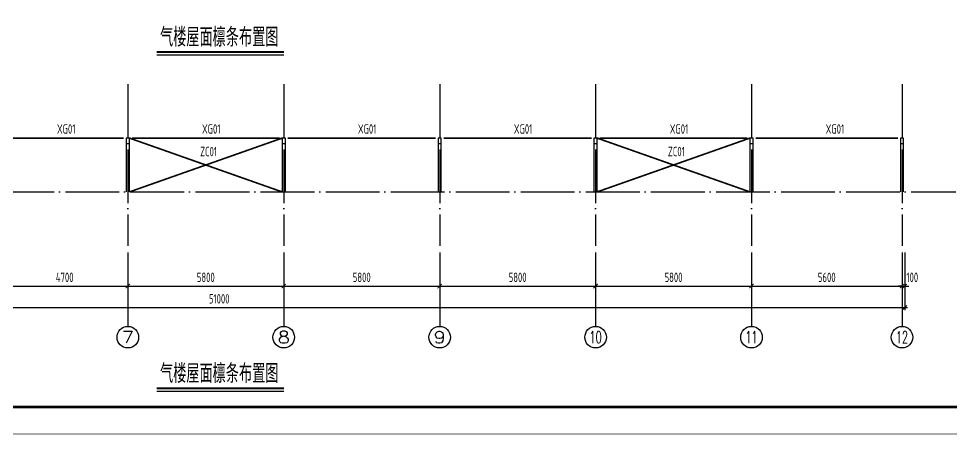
# Model space of a CAD drawing. Extents: x 287065 to 1473467, y 284802 to 344222.
# Drawn here: x 1344485 to 1379181, y 284802 to 300250 of the extents above; entities that cross this region are included whole.
import ezdxf
from ezdxf.enums import TextEntityAlignment as Align

# ---------------------------------------------------------------- set-up
doc = ezdxf.new("R2010")
doc.units = 0
doc.header["$LTSCALE"] = 1000
doc.linetypes.add('DOTE', pattern=[2.42, 2, -0.2, 0.02, -0.2])
doc.layers.get('0').update_dxf_attribs({"linetype": 'CONTINUOUS'})
doc.layers.get('DEFPOINTS').update_dxf_attribs({"linetype": 'CONTINUOUS'})
for name, color, linetype in [('AXIS', 8, 'DOTE'), ('AXIS_DIM', 3, 'CONTINUOUS'), ('AXIS_TEXT', 3, 'CONTINUOUS'), ('FRAME', 3, 'CONTINUOUS'), ('SC', 6, 'CONTINUOUS'), ('TEXT', 7, 'CONTINUOUS'), ('TK', 211, 'CONTINUOUS'), ('XG', 4, 'CONTINUOUS'), ('引线', 7, 'CONTINUOUS'), ('钢柱', 2, 'CONTINUOUS')]:
    doc.layers.add(name, color=color, linetype=linetype)
doc.styles.add('_TCH_AXIS', font='COMPLEX', dxfattribs={"bigfont": 'GBCBIG'})
doc.styles.add('COMPLEX', font='COMPLEX')
doc.styles.add('TSSD_Dimension', font='tssdeng.shx', dxfattribs={"width": 0.7, "bigfont": 'hztxt.shx'})
doc.dimstyles.new('TSSD_100_100', dxfattribs={"dimtxt": 350, "dimasz": 150, "dimexe": 100, "dimexo": 250, "dimgap": 150, "dimtad": 1, "dimdec": 0, "dimzin": 0, "dimdsep": 46, "dimtxsty": 'TSSD_Dimension', "dimblk": 'ARCHTICK', "dimcen": 0, "dimdle": 100, "dimclrd": 3, "dimclre": 3, "dimclrt": 7, "dimadec": 0, "dimazin": 0, "dimtfac": 1, "dimtdec": 0, "dimtix": 1, "dimtmove": 2, "dimatfit": 3, "dimfxl": 100, "dimtolj": 1, "dimtzin": 0, "dimarcsym": 0})

# ---------------------------------------------------------------- blocks, each defined once
blk = doc.blocks.new('TK-A2+(891X420)')
at = {"layer": 'FRAME'}
for points in [[(626537, 392605, 20, 20, 0), (626537, 350605, 20, 20, 0), (715637, 350605, 20, 20, 0), (715637, 392605, 20, 20, 0)], [(629037, 391605, 100, 100, 0), (629037, 351605, 100, 100, 0), (714637, 351605, 100, 100, 0), (714637, 391605, 100, 100, 0)]]:
    blk.add_lwpolyline(points, format="xyseb", close=True, dxfattribs=at)
blk = doc.blocks.new('_ARCHTICK')
at = {"color": 0}
blk.add_lwpolyline([(-0.53, -0.53, 0.25, 0.25, 0), (0.53, 0.53, 0.5, 0.5, 0)], format="xyseb", dxfattribs=at)
blk = doc.blocks.new('*D733')
at = {"layer": 'AXIS_DIM', "color": 3, "lineweight": -2}
for p, q in [((1343847, 291562), (1343847, 290212)), ((1348547, 291562), (1348547, 290212)), ((1343747, 290312), (1348647, 290312))]:
    blk.add_line(p, q, dxfattribs=at)
at = {"layer": 'DEFPOINTS', "color": 0}
for p in [(1343847, 291812), (1348547, 291812), (1348547, 290312)]:
    blk.add_point(p, dxfattribs=at)
at = {"layer": 'AXIS_DIM', "color": 3, "lineweight": -2, "xscale": 150, "yscale": 150, "zscale": 150, "rotation": 180}
blk.add_blockref('_ARCHTICK', (1343847, 290312), dxfattribs=at)
at = {"layer": 'AXIS_DIM', "color": 3, "lineweight": -2, "xscale": 150, "yscale": 150, "zscale": 150}
blk.add_blockref('_ARCHTICK', (1348547, 290312), dxfattribs=at)
at = {"layer": 'AXIS_DIM', "color": 7, "insert": (1346197, 290637), "char_height": 350, "attachment_point": 5, "style": 'TSSD_Dimension'}
blk.add_mtext('\\A1;4700', dxfattribs=at)
blk = doc.blocks.new('*D734')
at = {"layer": 'AXIS_DIM', "color": 3, "lineweight": -2}
for p, q in [((1348547, 291562), (1348547, 290212)), ((1354347, 291562), (1354347, 290212)), ((1348447, 290312), (1354447, 290312))]:
    blk.add_line(p, q, dxfattribs=at)
at = {"layer": 'DEFPOINTS', "color": 0}
for p in [(1348547, 291812), (1354347, 291812), (1354347, 290312)]:
    blk.add_point(p, dxfattribs=at)
at = {"layer": 'AXIS_DIM', "color": 3, "lineweight": -2, "xscale": 150, "yscale": 150, "zscale": 150, "rotation": 180}
blk.add_blockref('_ARCHTICK', (1348547, 290312), dxfattribs=at)
at = {"layer": 'AXIS_DIM', "color": 3, "lineweight": -2, "xscale": 150, "yscale": 150, "zscale": 150}
blk.add_blockref('_ARCHTICK', (1354347, 290312), dxfattribs=at)
at = {"layer": 'AXIS_DIM', "color": 7, "insert": (1351447, 290637), "char_height": 350, "attachment_point": 5, "style": 'TSSD_Dimension'}
blk.add_mtext('\\A1;5800', dxfattribs=at)
blk = doc.blocks.new('*D735')
at = {"layer": 'AXIS_DIM', "color": 3, "lineweight": -2}
for p, q in [((1354347, 291562), (1354347, 290212)), ((1360147, 291562), (1360147, 290212)), ((1354247, 290312), (1360247, 290312))]:
    blk.add_line(p, q, dxfattribs=at)
at = {"layer": 'DEFPOINTS', "color": 0}
for p in [(1354347, 291812), (1360147, 291812), (1360147, 290312)]:
    blk.add_point(p, dxfattribs=at)
at = {"layer": 'AXIS_DIM', "color": 3, "lineweight": -2, "xscale": 150, "yscale": 150, "zscale": 150, "rotation": 180}
blk.add_blockref('_ARCHTICK', (1354347, 290312), dxfattribs=at)
at = {"layer": 'AXIS_DIM', "color": 3, "lineweight": -2, "xscale": 150, "yscale": 150, "zscale": 150}
blk.add_blockref('_ARCHTICK', (1360147, 290312), dxfattribs=at)
at = {"layer": 'AXIS_DIM', "color": 7, "insert": (1357247, 290637), "char_height": 350, "attachment_point": 5, "style": 'TSSD_Dimension'}
blk.add_mtext('\\A1;5800', dxfattribs=at)
blk = doc.blocks.new('*D736')
at = {"layer": 'AXIS_DIM', "color": 3, "lineweight": -2}
for p, q in [((1360147, 291562), (1360147, 290212)), ((1365947, 291562), (1365947, 290212)), ((1360047, 290312), (1366047, 290312))]:
    blk.add_line(p, q, dxfattribs=at)
at = {"layer": 'DEFPOINTS', "color": 0}
for p in [(1360147, 291812), (1365947, 291812), (1365947, 290312)]:
    blk.add_point(p, dxfattribs=at)
at = {"layer": 'AXIS_DIM', "color": 3, "lineweight": -2, "xscale": 150, "yscale": 150, "zscale": 150, "rotation": 180}
blk.add_blockref('_ARCHTICK', (1360147, 290312), dxfattribs=at)
at = {"layer": 'AXIS_DIM', "color": 3, "lineweight": -2, "xscale": 150, "yscale": 150, "zscale": 150}
blk.add_blockref('_ARCHTICK', (1365947, 290312), dxfattribs=at)
at = {"layer": 'AXIS_DIM', "color": 7, "insert": (1363047, 290637), "char_height": 350, "attachment_point": 5, "style": 'TSSD_Dimension'}
blk.add_mtext('\\A1;5800', dxfattribs=at)
blk = doc.blocks.new('*D737')
at = {"layer": 'AXIS_DIM', "color": 3, "lineweight": -2}
for p, q in [((1365947, 291562), (1365947, 290212)), ((1371747, 291562), (1371747, 290212)), ((1365847, 290312), (1371847, 290312))]:
    blk.add_line(p, q, dxfattribs=at)
at = {"layer": 'DEFPOINTS', "color": 0}
for p in [(1365947, 291812), (1371747, 291812), (1371747, 290312)]:
    blk.add_point(p, dxfattribs=at)
at = {"layer": 'AXIS_DIM', "color": 3, "lineweight": -2, "xscale": 150, "yscale": 150, "zscale": 150, "rotation": 180}
blk.add_blockref('_ARCHTICK', (1365947, 290312), dxfattribs=at)
at = {"layer": 'AXIS_DIM', "color": 3, "lineweight": -2, "xscale": 150, "yscale": 150, "zscale": 150}
blk.add_blockref('_ARCHTICK', (1371747, 290312), dxfattribs=at)
at = {"layer": 'AXIS_DIM', "color": 7, "insert": (1368847, 290637), "char_height": 350, "attachment_point": 5, "style": 'TSSD_Dimension'}
blk.add_mtext('\\A1;5800', dxfattribs=at)
blk = doc.blocks.new('*D738')
at = {"layer": 'AXIS_DIM', "color": 3, "lineweight": -2}
for p, q in [((1371747, 291562), (1371747, 290212)), ((1377347, 291562), (1377347, 290212)), ((1371647, 290312), (1377447, 290312))]:
    blk.add_line(p, q, dxfattribs=at)
at = {"layer": 'DEFPOINTS', "color": 0}
for p in [(1371747, 291812), (1377347, 291812), (1377347, 290312)]:
    blk.add_point(p, dxfattribs=at)
at = {"layer": 'AXIS_DIM', "color": 3, "lineweight": -2, "xscale": 150, "yscale": 150, "zscale": 150, "rotation": 180}
blk.add_blockref('_ARCHTICK', (1371747, 290312), dxfattribs=at)
at = {"layer": 'AXIS_DIM', "color": 3, "lineweight": -2, "xscale": 150, "yscale": 150, "zscale": 150}
blk.add_blockref('_ARCHTICK', (1377347, 290312), dxfattribs=at)
at = {"layer": 'AXIS_DIM', "color": 7, "insert": (1374547, 290637), "char_height": 350, "attachment_point": 5, "style": 'TSSD_Dimension'}
blk.add_mtext('\\A1;5600', dxfattribs=at)
blk = doc.blocks.new('*D739')
at = {"layer": 'AXIS_DIM', "color": 3, "lineweight": -2}
for p, q in [((1377347, 291562), (1377347, 290212)), ((1377447, 291562), (1377447, 290212)), ((1377347, 290312), (1377197, 290312)), ((1377347, 290312), (1377447, 290312)), ((1377447, 290312), (1377597, 290312))]:
    blk.add_line(p, q, dxfattribs=at)
at = {"layer": 'DEFPOINTS', "color": 0}
for p in [(1377347, 291812), (1377447, 291812), (1377447, 290312)]:
    blk.add_point(p, dxfattribs=at)
at = {"layer": 'AXIS_DIM', "color": 3, "lineweight": -2, "xscale": 150, "yscale": 150, "zscale": 150}
blk.add_blockref('_ARCHTICK', (1377347, 290312), dxfattribs=at)
at = {"layer": 'AXIS_DIM', "color": 3, "lineweight": -2, "xscale": 150, "yscale": 150, "zscale": 150, "rotation": 180}
blk.add_blockref('_ARCHTICK', (1377447, 290312), dxfattribs=at)
at = {"layer": 'AXIS_DIM', "color": 7, "insert": (1377729, 290637), "char_height": 350, "attachment_point": 5, "style": 'TSSD_Dimension'}
blk.add_mtext('\\A1;100', dxfattribs=at)
blk = doc.blocks.new('*D740')
at = {"layer": 'AXIS_DIM', "color": 3, "lineweight": -2}
for p, q in [((1326447, 291562), (1326447, 289412)), ((1377447, 291562), (1377447, 289412)), ((1326347, 289512), (1377547, 289512))]:
    blk.add_line(p, q, dxfattribs=at)
at = {"layer": 'DEFPOINTS', "color": 0}
for p in [(1326447, 291812), (1377447, 291812), (1377447, 289512)]:
    blk.add_point(p, dxfattribs=at)
at = {"layer": 'AXIS_DIM', "color": 3, "lineweight": -2, "xscale": 150, "yscale": 150, "zscale": 150, "rotation": 180}
blk.add_blockref('_ARCHTICK', (1326447, 289512), dxfattribs=at)
at = {"layer": 'AXIS_DIM', "color": 3, "lineweight": -2, "xscale": 150, "yscale": 150, "zscale": 150}
blk.add_blockref('_ARCHTICK', (1377447, 289512), dxfattribs=at)
at = {"layer": 'AXIS_DIM', "color": 7, "insert": (1351947, 289837), "char_height": 350, "attachment_point": 5, "style": 'TSSD_Dimension'}
blk.add_mtext('\\A1;51000', dxfattribs=at)
blk = doc.blocks.new('_AXISO')
blk.add_circle((0, 0), 0.5)
at = {"layer": 'AXIS_TEXT', "style": 'COMPLEX', "width": 1.041667}
blk.add_attdef('A', text='', height=0.56, dxfattribs=at).set_placement((-0.25, -0.28), (0.25, -0.28), align=Align.FIT)

msp = doc.modelspace()

# ---------------------------------------------------------------- linework, layer by layer
at = {"layer": 'AXIS'}
for p, q in [((1348546.971, 297811.708), (1348546.971, 291811.708)), ((1354346.971, 297811.708), (1354346.971, 291811.708)), ((1360146.971, 297811.708), (1360146.971, 291811.708)), ((1365946.971, 297811.708), (1365946.971, 291811.708)), ((1371746.971, 297811.708), (1371746.971, 291811.708)), ((1377346.971, 297811.708), (1377346.971, 291811.708)), ((1324446.971, 293811.708), (1379346.971, 293811.708))]:
    msp.add_line(p, q, dxfattribs=at)
at = {"layer": 'AXIS_TEXT'}
for p, q in [((1348546.971, 291561.708), (1348546.971, 288811.708)), ((1354346.971, 291561.708), (1354346.971, 288811.708)), ((1360146.971, 291561.708), (1360146.971, 288811.708)), ((1365946.971, 291561.708), (1365946.971, 288811.708)), ((1371746.971, 291561.708), (1371746.971, 288811.708)), ((1377346.971, 291561.708), (1377346.971, 288811.708))]:
    msp.add_line(p, q, dxfattribs=at)
at = {"layer": 'SC', "const_width": 60}
for points in [[(1348606.971, 295811.708), (1354286.971, 293811.708)], [(1348606.971, 293811.708), (1354286.971, 295811.708)], [(1366006.971, 295811.708), (1371686.971, 293811.708)], [(1366006.971, 293811.708), (1371686.971, 295811.708)]]:
    msp.add_lwpolyline(points, dxfattribs=at)
at = {"layer": 'XG', "const_width": 60}
for points in [[(1343996.971, 295811.708), (1348396.971, 295811.708)], [(1348696.971, 295811.708), (1354196.971, 295811.708)], [(1354496.971, 295811.708), (1359996.971, 295811.708)], [(1360296.971, 295811.708), (1365796.971, 295811.708)], [(1366096.971, 295811.708), (1371596.971, 295811.708)], [(1371896.971, 295811.708), (1377196.971, 295811.708)]]:
    msp.add_lwpolyline(points, dxfattribs=at)
at = {"layer": '引线'}
for p, q in [((1349621.729, 298911.868), (1354352.209, 298911.868)), ((1349621.729, 286411.868), (1354352.209, 286411.868))]:
    msp.add_line(p, q, dxfattribs=at)
at = {"layer": '引线', "const_width": 70}
for points in [[(1354352.209, 299011.868), (1349621.729, 299011.868)], [(1354352.209, 286511.868), (1349621.729, 286511.868)]]:
    msp.add_lwpolyline(points, dxfattribs=at)
at = {"layer": '钢柱', "ltscale": 2}
for points in [[(1348606.971, 293811.708), (1348606.971, 295811.708), (1348486.971, 295811.708), (1348486.971, 293811.708)], [(1354406.971, 293811.708), (1354406.971, 295811.708), (1354286.971, 295811.708), (1354286.971, 293811.708)], [(1360206.971, 293811.708), (1360206.971, 295811.708), (1360086.971, 295811.708), (1360086.971, 293811.708)], [(1366006.971, 293811.708), (1366006.971, 295811.708), (1365886.971, 295811.708), (1365886.971, 293811.708)], [(1371806.971, 293811.708), (1371806.971, 295811.708), (1371686.971, 295811.708), (1371686.971, 293811.708)], [(1377406.971, 293811.708), (1377406.971, 295811.708), (1377286.971, 295811.708), (1377286.971, 293811.708)]]:
    msp.add_lwpolyline(points, dxfattribs=at)

# ---------------------------------------------------------------- block references
at = {"layer": 'AXIS_TEXT'}
ref = msp.add_blockref('_AXISO', (1348546.971, 288411.708), dxfattribs=dict(at, xscale=800, yscale=800, zscale=800))
ref.add_attrib('A', '7', dxfattribs={"height": 452.548, "style": '_TCH_AXIS', "width": 1.5}).set_placement((1348320.697, 288185.434), (1348773.245, 288185.434), align=Align.FIT)
ref = msp.add_blockref('_AXISO', (1354346.971, 288411.708), dxfattribs=dict(at, xscale=800, yscale=800, zscale=800))
ref.add_attrib('A', '8', dxfattribs={"height": 452.548, "style": '_TCH_AXIS', "width": 1.5}).set_placement((1354120.697, 288185.434), (1354573.245, 288185.434), align=Align.FIT)
ref = msp.add_blockref('_AXISO', (1360146.971, 288411.708), dxfattribs=dict(at, xscale=800, yscale=800, zscale=800))
ref.add_attrib('A', '9', dxfattribs={"height": 452.548, "style": '_TCH_AXIS', "width": 1.5}).set_placement((1359920.697, 288185.434), (1360373.245, 288185.434), align=Align.FIT)
ref = msp.add_blockref('_AXISO', (1365946.971, 288411.708), dxfattribs=dict(at, xscale=800, yscale=800, zscale=800))
ref.add_attrib('A', '10', dxfattribs={"height": 452.5483, "style": '_TCH_AXIS', "width": 0.724138}).set_placement((1365720.697, 288185.434), (1366173.245, 288185.434), align=Align.FIT)
ref = msp.add_blockref('_AXISO', (1371746.971, 288411.708), dxfattribs=dict(at, xscale=800, yscale=800, zscale=800))
ref.add_attrib('A', '11', dxfattribs={"height": 452.5483, "style": '_TCH_AXIS', "width": 0.875}).set_placement((1371520.697, 288185.434), (1371973.245, 288185.434), align=Align.FIT)
ref = msp.add_blockref('_AXISO', (1377346.971, 288411.708), dxfattribs=dict(at, xscale=800, yscale=800, zscale=800))
ref.add_attrib('A', '12', dxfattribs={"height": 452.5483, "style": '_TCH_AXIS', "width": 0.724138}).set_placement((1377120.697, 288185.434), (1377573.245, 288185.434), align=Align.FIT)
at = {"layer": 'TK'}
msp.add_blockref('TK-A2+(891X420)', (693410, -65793.134), dxfattribs=at)

# ---------------------------------------------------------------- texts
at = {"layer": 'TEXT', "style": 'TSSD_Dimension', "width": 0.7}
for p in [(1354152.209, 299211.868), (1354152.209, 286711.868)]:
    msp.add_text('气楼屋面檩条布置图', height=700, dxfattribs=at).set_placement(p, align=Align.RIGHT)
for s, p in [('XG01', (1345910.921, 295974.708)), ('XG01', (1351306.148, 295974.708)), ('XG01', (1357106.148, 295974.708)), ('XG01', (1362906.148, 295974.708)), ('XG01', (1368706.148, 295974.708)), ('XG01', (1374506.148, 295974.708)), ('ZC01', (1351235.818, 295137.307)), ('ZC01', (1368635.818, 295137.307))]:
    msp.add_text(s, height=350, dxfattribs=at).set_placement(p)

# ---------------------------------------------------------------- dimensions: what is measured, and where the dimension line sits
at = {"layer": 'AXIS_DIM'}
for p1, p2, distance, picture, middle in [((1326446.971, 291811.708), (1377446.971, 291811.708), -2300, '*D740', (1351946.971, 289836.708)), ((1343846.971, 291811.708), (1348546.971, 291811.708), -1500, '*D733', (1346196.971, 290636.708)), ((1348546.971, 291811.708), (1354346.971, 291811.708), -1500, '*D734', (1351446.971, 290636.708)), ((1354346.971, 291811.708), (1360146.971, 291811.708), -1500, '*D735', (1357246.971, 290636.708)), ((1360146.971, 291811.708), (1365946.971, 291811.708), -1500, '*D736', (1363046.971, 290636.708)), ((1365946.971, 291811.708), (1371746.971, 291811.708), -1500, '*D737', (1368846.971, 290636.708)), ((1371746.971, 291811.708), (1377346.971, 291811.708), -1500, '*D738', (1374546.971, 290636.708))]:
    dim = msp.add_aligned_dim(p1=p1, p2=p2, distance=distance, dimstyle='TSSD_100_100', dxfattribs=at)
    dim.commit()
    dim.dimension.update_dxf_attribs({"geometry": picture, "text_midpoint": middle})
dim = msp.add_linear_dim(base=(1377446.971, 290311.708), p1=(1377346.971, 291811.708), p2=(1377446.971, 291811.708), angle=0, dimstyle='TSSD_100_100', dxfattribs=at)
dim.commit()
dim.dimension.update_dxf_attribs({"geometry": '*D739', "text_midpoint": (1377729.215, 290636.708), "dimtype": 129})

doc.saveas('drawing.dxf')
